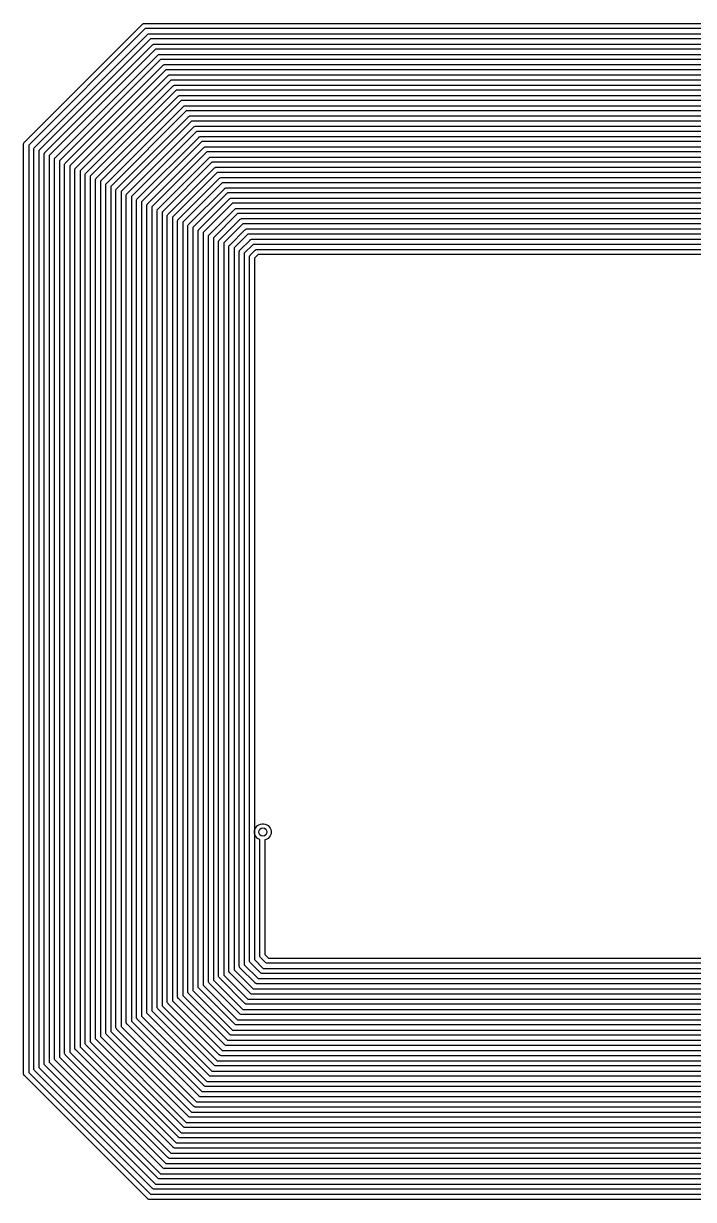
# Model space of a CAD drawing. Extents: x 116.3 to 181.6, y -114.2 to -54.
# Drawn here: x 116.3 to 148.9, y -114.2 to -56.9 of the extents above; entities that cross this region are included whole.
import ezdxf

# ---------------------------------------------------------------- set-up
doc = ezdxf.new("R2010")
doc.units = 0
doc.layers.add('BLACK', color=7, linetype='CONTINUOUS')

msp = doc.modelspace()

# ---------------------------------------------------------------- linework, layer by layer
at = {"layer": 'BLACK', "linetype": 'CONTINUOUS'}
for p, q in [((116.34, -62.6893), (122.081, -56.9479)), ((122.226, -57.157), (116.549, -62.8338)), ((122.081, -56.9479), (122.085, -56.9432)), ((122.085, -56.9432), (122.09, -56.9393)), ((122.09, -56.9393), (122.104, -56.9276)), ((122.104, -56.9276), (122.126, -56.916)), ((122.126, -56.916), (122.149, -56.9088)), ((122.149, -56.9088), (122.168, -56.907)), ((122.168, -56.907), (122.174, -56.9064)), ((122.168, -56.907), (122.168, -56.907)), ((122.174, -56.9064), (122.18, -56.907)), ((122.18, -56.907), (175.168, -56.907)), ((175.122, -57.157), (122.226, -57.157)), ((116.84, -62.9393), (122.331, -57.4479)), ((122.476, -57.657), (117.049, -63.0838)), ((122.331, -57.4479), (122.335, -57.4432)), ((122.335, -57.4432), (122.34, -57.4393)), ((122.34, -57.4393), (122.354, -57.4276)), ((122.34, -57.4393), (122.34, -57.4393)), ((122.354, -57.4276), (122.376, -57.416)), ((122.376, -57.416), (122.399, -57.4088)), ((122.399, -57.4088), (122.418, -57.407)), ((122.418, -57.407), (122.424, -57.4064)), ((122.418, -57.407), (122.418, -57.407)), ((122.424, -57.4064), (122.43, -57.407)), ((122.43, -57.407), (174.918, -57.407)), ((174.872, -57.657), (122.476, -57.657)), ((117.34, -63.1893), (122.581, -57.9479)), ((122.726, -58.157), (117.549, -63.3338)), ((122.581, -57.9479), (122.585, -57.9432)), ((122.585, -57.9432), (122.59, -57.9393)), ((122.59, -57.9393), (122.604, -57.9276)), ((122.59, -57.9393), (122.59, -57.9393)), ((122.604, -57.9276), (122.626, -57.916)), ((122.604, -57.9276), (122.604, -57.9276)), ((122.604, -57.9276), (122.604, -57.9276)), ((122.626, -57.916), (122.649, -57.9088)), ((122.649, -57.9088), (122.668, -57.907)), ((122.668, -57.907), (122.674, -57.9064)), ((122.668, -57.907), (122.668, -57.907)), ((122.674, -57.9064), (122.68, -57.907)), ((122.68, -57.907), (174.668, -57.907)), ((174.622, -58.157), (122.726, -58.157)), ((117.84, -63.4393), (122.831, -58.4479)), ((122.976, -58.657), (118.049, -63.5838)), ((118.34, -63.6893), (123.081, -58.9479)), ((122.831, -58.4479), (122.835, -58.4432)), ((122.835, -58.4432), (122.84, -58.4393)), ((122.84, -58.4393), (122.854, -58.4276)), ((122.854, -58.4276), (122.876, -58.416)), ((122.876, -58.416), (122.899, -58.4088)), ((122.899, -58.4088), (122.918, -58.407)), ((122.918, -58.407), (122.924, -58.4064)), ((122.918, -58.407), (122.918, -58.407)), ((122.924, -58.4064), (122.93, -58.407)), ((122.93, -58.407), (174.418, -58.407)), ((174.372, -58.657), (122.976, -58.657)), ((123.081, -58.9479), (123.085, -58.9432)), ((123.085, -58.9432), (123.09, -58.9393)), ((123.09, -58.9393), (123.104, -58.9276)), ((123.09, -58.9393), (123.09, -58.9393)), ((123.104, -58.9276), (123.126, -58.916)), ((123.104, -58.9276), (123.104, -58.9276)), ((123.104, -58.9276), (123.104, -58.9276)), ((123.126, -58.916), (123.149, -58.9088)), ((123.149, -58.9088), (123.168, -58.907)), ((123.168, -58.907), (123.174, -58.9064)), ((123.168, -58.907), (123.168, -58.907)), ((123.174, -58.9064), (123.18, -58.907)), ((123.18, -58.907), (174.168, -58.907)), ((123.226, -59.157), (118.549, -63.8338)), ((118.84, -63.9393), (123.331, -59.4479)), ((174.122, -59.157), (123.226, -59.157)), ((123.331, -59.4479), (123.335, -59.4432)), ((123.335, -59.4432), (123.34, -59.4393)), ((123.34, -59.4393), (123.354, -59.4276)), ((123.354, -59.4276), (123.376, -59.416)), ((123.376, -59.416), (123.399, -59.4088)), ((123.399, -59.4088), (123.418, -59.407)), ((123.418, -59.407), (123.424, -59.4064)), ((123.418, -59.407), (123.418, -59.407)), ((123.424, -59.4064), (123.43, -59.407)), ((123.43, -59.407), (173.918, -59.407)), ((123.476, -59.657), (119.049, -64.0838)), ((119.34, -64.1893), (123.581, -59.9479)), ((173.872, -59.657), (123.476, -59.657)), ((123.581, -59.9479), (123.585, -59.9432)), ((123.585, -59.9432), (123.604, -59.9276)), ((123.604, -59.9276), (123.626, -59.916)), ((123.626, -59.916), (123.649, -59.9088)), ((123.649, -59.9088), (123.668, -59.907)), ((123.668, -59.907), (123.674, -59.9064)), ((123.668, -59.907), (123.668, -59.907)), ((123.674, -59.9064), (123.68, -59.907)), ((123.68, -59.907), (173.668, -59.907)), ((123.726, -60.157), (119.549, -64.3338)), ((119.84, -64.4393), (123.831, -60.4479)), ((123.976, -60.657), (120.049, -64.5838)), ((173.622, -60.157), (123.726, -60.157)), ((123.831, -60.4479), (123.835, -60.4432)), ((123.835, -60.4432), (123.84, -60.4393)), ((123.84, -60.4393), (123.854, -60.4276)), ((123.84, -60.4393), (123.84, -60.4393)), ((123.854, -60.4276), (123.876, -60.416)), ((123.854, -60.4276), (123.854, -60.4276)), ((123.854, -60.4276), (123.854, -60.4276)), ((123.876, -60.416), (123.899, -60.4088)), ((123.899, -60.4088), (123.918, -60.407)), ((123.918, -60.407), (123.924, -60.4064)), ((123.918, -60.407), (123.918, -60.407)), ((123.924, -60.4064), (123.93, -60.407)), ((123.93, -60.407), (173.418, -60.407)), ((173.372, -60.657), (123.976, -60.657)), ((120.34, -64.6893), (124.081, -60.9479)), ((124.226, -61.157), (120.549, -64.8338)), ((124.081, -60.9479), (124.085, -60.9432)), ((124.085, -60.9432), (124.09, -60.9393)), ((124.09, -60.9393), (124.104, -60.9276)), ((124.104, -60.9276), (124.126, -60.916)), ((124.126, -60.916), (124.149, -60.9088)), ((124.149, -60.9088), (124.168, -60.907)), ((124.168, -60.907), (124.174, -60.9064)), ((124.168, -60.907), (124.168, -60.907)), ((124.174, -60.9064), (124.18, -60.907)), ((124.18, -60.907), (173.168, -60.907)), ((173.122, -61.157), (124.226, -61.157)), ((120.84, -64.9393), (124.331, -61.4479)), ((124.476, -61.657), (121.049, -65.0838)), ((124.331, -61.4479), (124.335, -61.4432)), ((124.335, -61.4432), (124.34, -61.4393)), ((124.34, -61.4393), (124.354, -61.4276)), ((124.34, -61.4393), (124.34, -61.4393)), ((124.354, -61.4276), (124.376, -61.416)), ((124.354, -61.4276), (124.354, -61.4276)), ((124.354, -61.4276), (124.354, -61.4276)), ((124.376, -61.416), (124.399, -61.4088)), ((124.399, -61.4088), (124.418, -61.407)), ((124.418, -61.407), (124.424, -61.4064)), ((124.418, -61.407), (124.418, -61.407)), ((124.424, -61.4064), (124.43, -61.407)), ((124.43, -61.407), (172.918, -61.407)), ((172.872, -61.657), (124.476, -61.657)), ((121.34, -65.1893), (124.581, -61.9479)), ((124.726, -62.157), (121.549, -65.3338)), ((124.581, -61.9479), (124.585, -61.9432)), ((124.585, -61.9432), (124.59, -61.9393)), ((124.59, -61.9393), (124.604, -61.9276)), ((124.59, -61.9393), (124.59, -61.9393)), ((124.604, -61.9276), (124.626, -61.916)), ((124.626, -61.916), (124.649, -61.9088)), ((124.649, -61.9088), (124.668, -61.907)), ((124.668, -61.907), (124.674, -61.9064)), ((124.668, -61.907), (124.668, -61.907)), ((124.674, -61.9064), (124.68, -61.907)), ((124.68, -61.907), (172.668, -61.907)), ((172.622, -62.157), (124.726, -62.157)), ((116.298, -62.782), (116.301, -62.7575)), ((116.299, -62.7881), (116.298, -62.782)), ((116.299, -108.026), (116.299, -62.7881)), ((116.301, -62.7575), (116.308, -62.7339)), ((116.308, -62.7339), (116.32, -62.7122)), ((116.32, -62.7122), (116.331, -62.6979)), ((116.331, -62.6979), (116.335, -62.6932)), ((116.331, -62.6979), (116.331, -62.6979)), ((116.335, -62.6932), (116.34, -62.6893)), ((116.549, -62.8338), (116.549, -107.98)), ((116.808, -62.9839), (116.82, -62.9622)), ((116.82, -62.9622), (116.831, -62.9479)), ((116.831, -62.9479), (116.835, -62.9432)), ((116.831, -62.9479), (116.831, -62.9479)), ((116.835, -62.9432), (116.84, -62.9393)), ((121.84, -65.4393), (124.831, -62.4479)), ((124.976, -62.657), (122.049, -65.5838)), ((122.34, -65.6893), (125.081, -62.9479)), ((124.831, -62.4479), (124.835, -62.4432)), ((124.835, -62.4432), (124.84, -62.4393)), ((124.84, -62.4393), (124.854, -62.4276)), ((124.854, -62.4276), (124.876, -62.416)), ((124.876, -62.416), (124.899, -62.4088)), ((124.899, -62.4088), (124.918, -62.407)), ((124.918, -62.407), (124.924, -62.4064)), ((124.918, -62.407), (124.918, -62.407)), ((124.924, -62.4064), (124.93, -62.407)), ((124.93, -62.407), (172.418, -62.407)), ((172.372, -62.657), (124.976, -62.657)), ((125.081, -62.9479), (125.085, -62.9432)), ((125.085, -62.9432), (125.09, -62.9393)), ((125.09, -62.9393), (125.104, -62.9276)), ((125.09, -62.9393), (125.09, -62.9393)), ((125.104, -62.9276), (125.126, -62.916)), ((125.104, -62.9276), (125.104, -62.9276)), ((125.104, -62.9276), (125.104, -62.9276)), ((125.126, -62.916), (125.149, -62.9088)), ((125.149, -62.9088), (125.168, -62.907)), ((125.168, -62.907), (125.174, -62.9064)), ((125.168, -62.907), (125.168, -62.907)), ((125.174, -62.9064), (125.18, -62.907)), ((125.18, -62.907), (172.168, -62.907)), ((116.798, -63.032), (116.801, -63.0075)), ((116.799, -63.0381), (116.798, -63.032)), ((116.799, -107.776), (116.799, -63.0381)), ((116.801, -63.0075), (116.808, -62.9839)), ((117.049, -63.0838), (117.049, -107.73)), ((117.298, -63.282), (117.301, -63.2575)), ((117.299, -63.2881), (117.298, -63.282)), ((117.299, -107.526), (117.299, -63.2881)), ((117.301, -63.2575), (117.308, -63.2339)), ((117.308, -63.2339), (117.32, -63.2122)), ((117.32, -63.2122), (117.331, -63.1979)), ((117.331, -63.1979), (117.335, -63.1932)), ((117.331, -63.1979), (117.331, -63.1979)), ((117.335, -63.1932), (117.34, -63.1893)), ((117.549, -63.3338), (117.549, -107.48)), ((117.798, -63.532), (117.801, -63.5075)), ((117.799, -63.5381), (117.798, -63.532)), ((117.799, -107.276), (117.799, -63.5381)), ((117.801, -63.5075), (117.808, -63.4839)), ((117.808, -63.4839), (117.82, -63.4622)), ((117.82, -63.4622), (117.831, -63.4479)), ((117.831, -63.4479), (117.835, -63.4432)), ((117.831, -63.4479), (117.831, -63.4479)), ((117.835, -63.4432), (117.84, -63.4393)), ((125.226, -63.157), (122.549, -65.8338)), ((122.84, -65.9393), (125.331, -63.4479)), ((172.122, -63.157), (125.226, -63.157)), ((125.331, -63.4479), (125.335, -63.4432)), ((125.335, -63.4432), (125.34, -63.4393)), ((125.34, -63.4393), (125.354, -63.4276)), ((125.354, -63.4276), (125.376, -63.416)), ((125.376, -63.416), (125.399, -63.4088)), ((125.399, -63.4088), (125.418, -63.407)), ((125.418, -63.407), (125.424, -63.4064)), ((125.418, -63.407), (125.418, -63.407)), ((125.424, -63.4064), (125.43, -63.407)), ((125.43, -63.407), (171.918, -63.407)), ((118.049, -63.5838), (118.049, -107.23)), ((118.298, -63.782), (118.301, -63.7575)), ((118.299, -63.7881), (118.298, -63.782)), ((118.299, -107.026), (118.299, -63.7881)), ((118.301, -63.7575), (118.308, -63.7339)), ((118.308, -63.7339), (118.32, -63.7122)), ((118.32, -63.7122), (118.331, -63.6979)), ((118.331, -63.6979), (118.335, -63.6932)), ((118.331, -63.6979), (118.331, -63.6979)), ((118.335, -63.6932), (118.34, -63.6893)), ((118.549, -63.8338), (118.549, -106.98)), ((118.798, -64.032), (118.801, -64.0075)), ((118.799, -64.0381), (118.798, -64.032)), ((118.799, -106.776), (118.799, -64.0381)), ((118.801, -64.0075), (118.808, -63.9839)), ((118.808, -63.9839), (118.82, -63.9622)), ((118.82, -63.9622), (118.831, -63.9479)), ((118.831, -63.9479), (118.835, -63.9432)), ((118.831, -63.9479), (118.831, -63.9479)), ((118.835, -63.9432), (118.84, -63.9393)), ((119.049, -64.0838), (119.049, -106.73)), ((125.476, -63.657), (123.049, -66.0838)), ((123.34, -66.1893), (125.581, -63.9479)), ((171.872, -63.657), (125.476, -63.657)), ((125.581, -63.9479), (125.585, -63.9432)), ((125.585, -63.9432), (125.59, -63.9393)), ((125.59, -63.9393), (125.604, -63.9276)), ((125.59, -63.9393), (125.59, -63.9393)), ((125.604, -63.9276), (125.626, -63.916)), ((125.626, -63.916), (125.649, -63.9088)), ((125.649, -63.9088), (125.668, -63.907)), ((125.668, -63.907), (125.674, -63.9064)), ((125.668, -63.907), (125.668, -63.907)), ((125.674, -63.9064), (125.68, -63.907)), ((125.68, -63.907), (171.668, -63.907)), ((119.298, -64.282), (119.301, -64.2575)), ((119.299, -64.2881), (119.298, -64.282)), ((119.299, -106.526), (119.299, -64.2881)), ((119.301, -64.2575), (119.308, -64.2339)), ((119.308, -64.2339), (119.32, -64.2122)), ((119.32, -64.2122), (119.331, -64.1979)), ((119.331, -64.1979), (119.335, -64.1932)), ((119.331, -64.1979), (119.331, -64.1979)), ((119.335, -64.1932), (119.34, -64.1893)), ((119.549, -64.3338), (119.549, -106.48)), ((119.798, -64.532), (119.801, -64.5075)), ((119.799, -64.5381), (119.798, -64.532)), ((119.799, -106.276), (119.799, -64.5381)), ((119.801, -64.5075), (119.808, -64.4839)), ((119.808, -64.4839), (119.82, -64.4622)), ((119.82, -64.4622), (119.831, -64.4479)), ((119.831, -64.4479), (119.835, -64.4432)), ((119.831, -64.4479), (119.831, -64.4479)), ((119.835, -64.4432), (119.84, -64.4393)), ((120.049, -64.5838), (120.049, -106.23)), ((120.331, -64.6979), (120.335, -64.6932)), ((120.335, -64.6932), (120.34, -64.6893)), ((125.726, -64.157), (123.549, -66.3338)), ((123.84, -66.4393), (125.831, -64.4479)), ((125.976, -64.657), (124.049, -66.5838)), ((171.622, -64.157), (125.726, -64.157)), ((125.831, -64.4479), (125.835, -64.4432)), ((125.835, -64.4432), (125.84, -64.4393)), ((125.84, -64.4393), (125.854, -64.4276)), ((125.84, -64.4393), (125.84, -64.4393)), ((125.854, -64.4276), (125.876, -64.416)), ((125.876, -64.416), (125.899, -64.4088)), ((125.899, -64.4088), (125.918, -64.407)), ((125.918, -64.407), (125.924, -64.4064)), ((125.918, -64.407), (125.918, -64.407)), ((125.924, -64.4064), (125.93, -64.407)), ((125.93, -64.407), (171.418, -64.407)), ((171.372, -64.657), (125.976, -64.657)), ((120.298, -64.782), (120.301, -64.7575)), ((120.299, -64.7881), (120.298, -64.782)), ((120.299, -106.026), (120.299, -64.7881)), ((120.301, -64.7575), (120.308, -64.7339)), ((120.308, -64.7339), (120.32, -64.7122)), ((120.32, -64.7122), (120.331, -64.6979)), ((120.331, -64.6979), (120.331, -64.6979)), ((120.549, -64.8338), (120.549, -105.98)), ((120.798, -65.032), (120.801, -65.0075)), ((120.799, -65.0381), (120.798, -65.032)), ((120.799, -105.776), (120.799, -65.0381)), ((120.801, -65.0075), (120.808, -64.9839)), ((120.808, -64.9839), (120.82, -64.9622)), ((120.82, -64.9622), (120.831, -64.9479)), ((120.831, -64.9479), (120.835, -64.9432)), ((120.831, -64.9479), (120.831, -64.9479)), ((120.835, -64.9432), (120.84, -64.9393)), ((121.049, -65.0838), (121.049, -105.73)), ((121.298, -65.282), (121.301, -65.2575)), ((121.301, -65.2575), (121.308, -65.2339)), ((121.308, -65.2339), (121.32, -65.2122)), ((121.32, -65.2122), (121.331, -65.1979)), ((121.331, -65.1979), (121.335, -65.1932)), ((121.331, -65.1979), (121.331, -65.1979)), ((121.335, -65.1932), (121.34, -65.1893)), ((124.34, -66.6893), (126.081, -64.9479)), ((126.226, -65.157), (124.549, -66.8338)), ((126.081, -64.9479), (126.085, -64.9432)), ((126.085, -64.9432), (126.09, -64.9393)), ((126.09, -64.9393), (126.104, -64.9276)), ((126.104, -64.9276), (126.126, -64.916)), ((126.126, -64.916), (126.149, -64.9088)), ((126.149, -64.9088), (126.168, -64.907)), ((126.168, -64.907), (126.174, -64.9064)), ((126.168, -64.907), (126.168, -64.907)), ((126.174, -64.9064), (126.18, -64.907)), ((126.18, -64.907), (171.168, -64.907)), ((171.122, -65.157), (126.226, -65.157)), ((121.299, -65.2881), (121.298, -65.282)), ((121.299, -105.526), (121.299, -65.2881)), ((121.549, -65.3338), (121.549, -105.48)), ((121.798, -65.532), (121.801, -65.5075)), ((121.799, -65.5381), (121.798, -65.532)), ((121.799, -105.276), (121.799, -65.5381)), ((121.801, -65.5075), (121.808, -65.4839)), ((121.808, -65.4839), (121.82, -65.4622)), ((121.82, -65.4622), (121.831, -65.4479)), ((121.831, -65.4479), (121.835, -65.4432)), ((121.831, -65.4479), (121.831, -65.4479)), ((121.835, -65.4432), (121.84, -65.4393)), ((122.049, -65.5838), (122.049, -105.23)), ((122.298, -65.782), (122.301, -65.7575)), ((122.299, -65.7881), (122.298, -65.782)), ((122.299, -105.026), (122.299, -65.7881)), ((122.301, -65.7575), (122.308, -65.7339)), ((122.308, -65.7339), (122.32, -65.7122)), ((122.32, -65.7122), (122.331, -65.6979)), ((122.331, -65.6979), (122.335, -65.6932)), ((122.331, -65.6979), (122.331, -65.6979)), ((122.335, -65.6932), (122.34, -65.6893)), ((122.549, -65.8338), (122.549, -104.98)), ((124.84, -66.9393), (126.331, -65.4479)), ((126.476, -65.657), (125.049, -67.0838)), ((126.331, -65.4479), (126.335, -65.4432)), ((126.335, -65.4432), (126.34, -65.4393)), ((126.34, -65.4393), (126.354, -65.4276)), ((126.34, -65.4393), (126.34, -65.4393)), ((126.354, -65.4276), (126.376, -65.416)), ((126.354, -65.4276), (126.354, -65.4276)), ((126.354, -65.4276), (126.354, -65.4276)), ((126.376, -65.416), (126.399, -65.4088)), ((126.399, -65.4088), (126.418, -65.407)), ((126.418, -65.407), (126.424, -65.4064)), ((126.418, -65.407), (126.418, -65.407)), ((126.424, -65.4064), (126.43, -65.407)), ((126.43, -65.407), (170.918, -65.407)), ((170.872, -65.657), (126.476, -65.657)), ((122.798, -66.032), (122.801, -66.0075)), ((122.799, -66.0381), (122.798, -66.032)), ((122.799, -104.776), (122.799, -66.0381)), ((122.801, -66.0075), (122.808, -65.9839)), ((122.808, -65.9839), (122.82, -65.9622)), ((122.82, -65.9622), (122.831, -65.9479)), ((122.831, -65.9479), (122.835, -65.9432)), ((122.831, -65.9479), (122.831, -65.9479)), ((122.835, -65.9432), (122.84, -65.9393)), ((123.049, -66.0838), (123.049, -104.73)), ((123.298, -66.282), (123.301, -66.2575)), ((123.299, -66.2881), (123.298, -66.282)), ((123.299, -104.526), (123.299, -66.2881)), ((123.301, -66.2575), (123.308, -66.2339)), ((123.308, -66.2339), (123.32, -66.2122)), ((123.32, -66.2122), (123.331, -66.1979)), ((123.331, -66.1979), (123.335, -66.1932)), ((123.331, -66.1979), (123.331, -66.1979)), ((123.335, -66.1932), (123.34, -66.1893)), ((123.549, -66.3338), (123.549, -104.48)), ((125.34, -67.1893), (126.581, -65.9479)), ((126.726, -66.157), (125.549, -67.3338)), ((126.581, -65.9479), (126.585, -65.9432)), ((126.585, -65.9432), (126.59, -65.9393)), ((126.59, -65.9393), (126.604, -65.9276)), ((126.604, -65.9276), (126.626, -65.916)), ((126.626, -65.916), (126.649, -65.9088)), ((126.649, -65.9088), (126.668, -65.907)), ((126.668, -65.907), (126.674, -65.9064)), ((126.668, -65.907), (126.668, -65.907)), ((126.674, -65.9064), (126.68, -65.907)), ((126.68, -65.907), (170.668, -65.907)), ((170.622, -66.157), (126.726, -66.157)), ((126.876, -66.416), (126.899, -66.4088)), ((126.899, -66.4088), (126.918, -66.407)), ((126.918, -66.407), (126.924, -66.4064)), ((126.918, -66.407), (126.918, -66.407)), ((126.924, -66.4064), (126.93, -66.407)), ((126.93, -66.407), (170.418, -66.407)), ((123.798, -66.532), (123.801, -66.5075)), ((123.799, -66.5381), (123.798, -66.532)), ((123.799, -104.276), (123.799, -66.5381)), ((123.801, -66.5075), (123.808, -66.4839)), ((123.808, -66.4839), (123.82, -66.4622)), ((123.82, -66.4622), (123.831, -66.4479)), ((123.831, -66.4479), (123.835, -66.4432)), ((123.831, -66.4479), (123.831, -66.4479)), ((123.835, -66.4432), (123.84, -66.4393)), ((124.049, -66.5838), (124.049, -104.23)), ((124.298, -66.782), (124.301, -66.7575)), ((124.299, -66.7881), (124.298, -66.782)), ((124.299, -104.026), (124.299, -66.7881)), ((124.301, -66.7575), (124.308, -66.7339)), ((124.308, -66.7339), (124.32, -66.7122)), ((124.32, -66.7122), (124.331, -66.6979)), ((124.331, -66.6979), (124.335, -66.6932)), ((124.331, -66.6979), (124.331, -66.6979)), ((124.335, -66.6932), (124.34, -66.6893)), ((124.549, -66.8338), (124.549, -103.98)), ((124.801, -67.0075), (124.808, -66.9839)), ((124.808, -66.9839), (124.82, -66.9622)), ((124.82, -66.9622), (124.831, -66.9479)), ((124.831, -66.9479), (124.835, -66.9432)), ((124.831, -66.9479), (124.831, -66.9479)), ((124.835, -66.9432), (124.84, -66.9393)), ((125.84, -67.4393), (126.831, -66.4479)), ((126.976, -66.657), (126.049, -67.5838)), ((126.34, -67.6893), (127.081, -66.9479)), ((126.831, -66.4479), (126.835, -66.4432)), ((126.835, -66.4432), (126.84, -66.4393)), ((126.84, -66.4393), (126.854, -66.4276)), ((126.84, -66.4393), (126.84, -66.4393)), ((126.854, -66.4276), (126.876, -66.416)), ((170.372, -66.657), (126.976, -66.657)), ((127.081, -66.9479), (127.085, -66.9432)), ((127.085, -66.9432), (127.09, -66.9393)), ((127.09, -66.9393), (127.104, -66.9276)), ((127.09, -66.9393), (127.09, -66.9393)), ((127.104, -66.9276), (127.126, -66.916)), ((127.126, -66.916), (127.149, -66.9088)), ((127.149, -66.9088), (127.168, -66.907)), ((127.168, -66.907), (127.174, -66.9064)), ((127.168, -66.907), (127.168, -66.907)), ((127.174, -66.9064), (127.18, -66.907)), ((127.18, -66.907), (170.168, -66.907)), ((124.798, -67.032), (124.801, -67.0075)), ((124.799, -67.0381), (124.798, -67.032)), ((124.799, -103.776), (124.799, -67.0381)), ((125.049, -67.0838), (125.049, -103.73)), ((125.298, -67.282), (125.301, -67.2575)), ((125.299, -67.2881), (125.298, -67.282)), ((125.299, -103.526), (125.299, -67.2881)), ((125.301, -67.2575), (125.308, -67.2339)), ((125.308, -67.2339), (125.32, -67.2122)), ((125.32, -67.2122), (125.331, -67.1979)), ((125.331, -67.1979), (125.335, -67.1932)), ((125.331, -67.1979), (125.331, -67.1979)), ((125.335, -67.1932), (125.34, -67.1893)), ((125.549, -67.3338), (125.549, -103.48)), ((125.798, -67.532), (125.801, -67.5075)), ((125.799, -67.5381), (125.798, -67.532)), ((125.799, -103.276), (125.799, -67.5381)), ((125.801, -67.5075), (125.808, -67.4839)), ((125.808, -67.4839), (125.82, -67.4622)), ((125.82, -67.4622), (125.831, -67.4479)), ((125.831, -67.4479), (125.835, -67.4432)), ((125.831, -67.4479), (125.831, -67.4479)), ((125.835, -67.4432), (125.84, -67.4393)), ((127.226, -67.157), (126.549, -67.8338)), ((126.84, -67.9393), (127.331, -67.4479)), ((170.122, -67.157), (127.226, -67.157)), ((127.331, -67.4479), (127.335, -67.4432)), ((127.335, -67.4432), (127.34, -67.4393)), ((127.34, -67.4393), (127.354, -67.4276)), ((127.354, -67.4276), (127.376, -67.416)), ((127.376, -67.416), (127.399, -67.4088)), ((127.399, -67.4088), (127.418, -67.407)), ((127.418, -67.407), (127.424, -67.4064)), ((127.418, -67.407), (127.418, -67.407)), ((127.424, -67.4064), (127.43, -67.407)), ((127.43, -67.407), (169.918, -67.407)), ((126.049, -67.5838), (126.049, -103.23)), ((126.298, -67.782), (126.301, -67.7575)), ((126.299, -67.7881), (126.298, -67.782)), ((126.299, -103.026), (126.299, -67.7881)), ((126.301, -67.7575), (126.308, -67.7339)), ((126.308, -67.7339), (126.32, -67.7122)), ((126.32, -67.7122), (126.331, -67.6979)), ((126.331, -67.6979), (126.335, -67.6932)), ((126.331, -67.6979), (126.331, -67.6979)), ((126.335, -67.6932), (126.34, -67.6893)), ((126.549, -67.8338), (126.549, -102.98)), ((126.798, -68.032), (126.801, -68.0075)), ((126.799, -68.0381), (126.798, -68.032)), ((126.799, -102.776), (126.799, -68.0381)), ((126.801, -68.0075), (126.808, -67.9839)), ((126.808, -67.9839), (126.82, -67.9622)), ((126.82, -67.9622), (126.831, -67.9479)), ((126.831, -67.9479), (126.835, -67.9432)), ((126.831, -67.9479), (126.831, -67.9479)), ((126.835, -67.9432), (126.84, -67.9393)), ((127.476, -67.657), (127.049, -68.0838)), ((127.049, -68.0838), (127.049, -102.73)), ((127.34, -68.1893), (127.581, -67.9479)), ((169.872, -67.657), (127.476, -67.657)), ((127.581, -67.9479), (127.585, -67.9432)), ((127.585, -67.9432), (127.59, -67.9393)), ((127.59, -67.9393), (127.604, -67.9276)), ((127.59, -67.9393), (127.59, -67.9393)), ((127.604, -67.9276), (127.626, -67.916)), ((127.604, -67.9276), (127.604, -67.9276)), ((127.604, -67.9276), (127.604, -67.9276)), ((127.626, -67.916), (127.649, -67.9088)), ((127.649, -67.9088), (127.668, -67.907)), ((127.668, -67.907), (127.674, -67.9064)), ((127.668, -67.907), (127.668, -67.907)), ((127.674, -67.9064), (127.68, -67.907)), ((127.68, -67.907), (169.668, -67.907)), ((127.298, -68.282), (127.301, -68.2575)), ((127.299, -68.2881), (127.298, -68.282)), ((127.299, -102.526), (127.299, -68.2881)), ((127.301, -68.2575), (127.308, -68.2339)), ((127.308, -68.2339), (127.32, -68.2122)), ((127.32, -68.2122), (127.331, -68.1979)), ((127.331, -68.1979), (127.335, -68.1932)), ((127.331, -68.1979), (127.331, -68.1979)), ((127.335, -68.1932), (127.34, -68.1893)), ((127.726, -68.157), (127.549, -68.3338)), ((127.549, -68.3338), (127.549, -102.48)), ((169.622, -68.157), (127.726, -68.157)), ((127.552, -96.2266), (127.568, -96.1493)), ((127.568, -96.1493), (127.598, -96.0765)), ((127.598, -96.0765), (127.642, -96.011)), ((127.642, -96.011), (127.698, -95.9553)), ((127.698, -95.9553), (127.763, -95.9115)), ((127.763, -95.9115), (127.836, -95.8814)), ((127.836, -95.8814), (127.913, -95.866)), ((127.913, -95.866), (127.992, -95.866)), ((127.992, -95.866), (128.069, -95.8814)), ((128.069, -95.8814), (128.142, -95.9115)), ((128.142, -95.9115), (128.207, -95.9553)), ((128.207, -95.9553), (128.263, -96.011)), ((128.263, -96.011), (128.307, -96.0765)), ((128.307, -96.0765), (128.337, -96.1493)), ((128.337, -96.1493), (128.352, -96.2266)), ((127.552, -96.3054), (127.552, -96.2266)), ((127.568, -96.3827), (127.552, -96.3054)), ((127.598, -96.4555), (127.568, -96.3827)), ((127.642, -96.521), (127.598, -96.4555)), ((127.698, -96.5767), (127.642, -96.521)), ((127.763, -96.6205), (127.698, -96.5767)), ((127.799, -96.6354), (127.763, -96.6205)), ((127.799, -102.276), (127.799, -96.6354)), ((128.069, -96.6506), (128.049, -96.6546)), ((128.049, -96.6546), (128.049, -102.23)), ((128.142, -96.6205), (128.069, -96.6506)), ((128.207, -96.5767), (128.142, -96.6205)), ((128.263, -96.521), (128.207, -96.5767)), ((128.307, -96.4555), (128.263, -96.521)), ((128.337, -96.3827), (128.307, -96.4555)), ((128.352, -96.3054), (128.337, -96.3827)), ((128.352, -96.2266), (128.352, -96.3054)), ((127.549, -102.48), (127.976, -102.907)), ((127.798, -102.282), (127.799, -102.276)), ((127.799, -102.288), (127.798, -102.282)), ((127.801, -102.307), (127.799, -102.288)), ((127.799, -102.288), (127.799, -102.288)), ((127.808, -102.33), (127.801, -102.307)), ((127.82, -102.352), (127.808, -102.33)), ((127.835, -102.371), (127.82, -102.352)), ((127.84, -102.375), (127.835, -102.371)), ((128.081, -102.616), (127.84, -102.375)), ((128.049, -102.23), (128.226, -102.407)), ((128.226, -102.407), (169.622, -102.407)), ((126.298, -103.032), (126.299, -103.026)), ((126.299, -103.038), (126.298, -103.032)), ((126.301, -103.057), (126.299, -103.038)), ((126.299, -103.038), (126.299, -103.038)), ((126.549, -102.98), (127.476, -103.907)), ((126.798, -102.782), (126.799, -102.776)), ((126.799, -102.788), (126.798, -102.782)), ((126.801, -102.807), (126.799, -102.788)), ((126.799, -102.788), (126.799, -102.788)), ((126.808, -102.83), (126.801, -102.807)), ((126.82, -102.852), (126.808, -102.83)), ((126.835, -102.871), (126.82, -102.852)), ((126.84, -102.875), (126.835, -102.871)), ((127.581, -103.616), (126.84, -102.875)), ((127.049, -102.73), (127.726, -103.407)), ((127.298, -102.532), (127.299, -102.526)), ((127.299, -102.538), (127.298, -102.532)), ((127.301, -102.557), (127.299, -102.538)), ((127.299, -102.538), (127.299, -102.538)), ((127.308, -102.58), (127.301, -102.557)), ((127.32, -102.602), (127.308, -102.58)), ((127.335, -102.621), (127.32, -102.602)), ((127.34, -102.625), (127.335, -102.621)), ((127.831, -103.116), (127.34, -102.625)), ((127.976, -102.907), (169.872, -102.907)), ((128.085, -102.621), (128.081, -102.616)), ((128.09, -102.625), (128.085, -102.621)), ((128.102, -102.634), (128.09, -102.625)), ((128.09, -102.625), (128.09, -102.625)), ((128.104, -102.636), (128.102, -102.634)), ((128.126, -102.648), (128.104, -102.636)), ((128.149, -102.655), (128.126, -102.648)), ((128.168, -102.657), (128.149, -102.655)), ((128.174, -102.658), (128.168, -102.657)), ((128.168, -102.657), (128.168, -102.657)), ((128.18, -102.657), (128.174, -102.658)), ((169.668, -102.657), (128.18, -102.657)), ((125.298, -103.532), (125.299, -103.526)), ((125.299, -103.538), (125.298, -103.532)), ((125.301, -103.557), (125.299, -103.538)), ((125.299, -103.538), (125.299, -103.538)), ((125.308, -103.58), (125.301, -103.557)), ((125.32, -103.602), (125.308, -103.58)), ((125.335, -103.621), (125.32, -103.602)), ((125.34, -103.625), (125.335, -103.621)), ((126.831, -105.116), (125.34, -103.625)), ((125.549, -103.48), (126.976, -104.907)), ((125.798, -103.282), (125.799, -103.276)), ((125.799, -103.288), (125.798, -103.282)), ((125.801, -103.307), (125.799, -103.288)), ((125.799, -103.288), (125.799, -103.288)), ((125.808, -103.33), (125.801, -103.307)), ((125.82, -103.352), (125.808, -103.33)), ((125.835, -103.371), (125.82, -103.352)), ((125.84, -103.375), (125.835, -103.371)), ((127.081, -104.616), (125.84, -103.375)), ((126.049, -103.23), (127.226, -104.407)), ((126.308, -103.08), (126.301, -103.057)), ((126.32, -103.102), (126.308, -103.08)), ((126.335, -103.121), (126.32, -103.102)), ((126.34, -103.125), (126.335, -103.121)), ((127.331, -104.116), (126.34, -103.125)), ((127.585, -103.621), (127.581, -103.616)), ((127.59, -103.625), (127.585, -103.621)), ((127.604, -103.636), (127.59, -103.625)), ((127.59, -103.625), (127.59, -103.625)), ((127.726, -103.407), (170.122, -103.407)), ((127.835, -103.121), (127.831, -103.116)), ((127.84, -103.125), (127.835, -103.121)), ((127.854, -103.136), (127.84, -103.125)), ((127.876, -103.148), (127.854, -103.136)), ((127.899, -103.155), (127.876, -103.148)), ((127.918, -103.157), (127.899, -103.155)), ((127.924, -103.158), (127.918, -103.157)), ((127.918, -103.157), (127.918, -103.157)), ((127.93, -103.157), (127.924, -103.158)), ((169.918, -103.157), (127.93, -103.157)), ((124.298, -104.032), (124.299, -104.026)), ((124.299, -104.038), (124.298, -104.032)), ((124.301, -104.057), (124.299, -104.038)), ((124.299, -104.038), (124.299, -104.038)), ((124.308, -104.08), (124.301, -104.057)), ((124.32, -104.102), (124.308, -104.08)), ((124.335, -104.121), (124.32, -104.102)), ((124.34, -104.125), (124.335, -104.121)), ((126.331, -106.116), (124.34, -104.125)), ((124.549, -103.98), (126.476, -105.907)), ((124.798, -103.782), (124.799, -103.776)), ((124.799, -103.788), (124.798, -103.782)), ((124.801, -103.807), (124.799, -103.788)), ((124.799, -103.788), (124.799, -103.788)), ((124.808, -103.83), (124.801, -103.807)), ((124.82, -103.852), (124.808, -103.83)), ((124.835, -103.871), (124.82, -103.852)), ((124.84, -103.875), (124.835, -103.871)), ((126.581, -105.616), (124.84, -103.875)), ((125.049, -103.73), (126.726, -105.407)), ((127.335, -104.121), (127.331, -104.116)), ((127.34, -104.125), (127.335, -104.121)), ((127.354, -104.136), (127.34, -104.125)), ((127.34, -104.125), (127.34, -104.125)), ((127.376, -104.148), (127.354, -104.136)), ((127.399, -104.155), (127.376, -104.148)), ((127.418, -104.157), (127.399, -104.155)), ((127.424, -104.158), (127.418, -104.157)), ((127.418, -104.157), (127.418, -104.157)), ((127.43, -104.157), (127.424, -104.158)), ((170.418, -104.157), (127.43, -104.157)), ((127.476, -103.907), (170.372, -103.907)), ((127.626, -103.648), (127.604, -103.636)), ((127.649, -103.655), (127.626, -103.648)), ((127.668, -103.657), (127.649, -103.655)), ((127.674, -103.658), (127.668, -103.657)), ((127.668, -103.657), (127.668, -103.657)), ((127.68, -103.657), (127.674, -103.658)), ((170.168, -103.657), (127.68, -103.657)), ((123.049, -104.73), (125.726, -107.407)), ((123.298, -104.532), (123.299, -104.526)), ((123.299, -104.538), (123.298, -104.532)), ((123.301, -104.557), (123.299, -104.538)), ((123.299, -104.538), (123.299, -104.538)), ((123.308, -104.58), (123.301, -104.557)), ((123.32, -104.602), (123.308, -104.58)), ((123.335, -104.621), (123.32, -104.602)), ((123.34, -104.625), (123.335, -104.621)), ((125.831, -107.116), (123.34, -104.625)), ((123.549, -104.48), (125.976, -106.907)), ((123.798, -104.282), (123.799, -104.276)), ((123.799, -104.288), (123.798, -104.282)), ((123.801, -104.307), (123.799, -104.288)), ((123.799, -104.288), (123.799, -104.288)), ((123.808, -104.33), (123.801, -104.307)), ((123.82, -104.352), (123.808, -104.33)), ((123.835, -104.371), (123.82, -104.352)), ((123.84, -104.375), (123.835, -104.371)), ((126.081, -106.616), (123.84, -104.375)), ((124.049, -104.23), (126.226, -106.407)), ((127.085, -104.621), (127.081, -104.616)), ((127.09, -104.625), (127.085, -104.621)), ((127.104, -104.636), (127.09, -104.625)), ((127.126, -104.648), (127.104, -104.636)), ((127.149, -104.655), (127.126, -104.648)), ((127.168, -104.657), (127.149, -104.655)), ((127.174, -104.658), (127.168, -104.657)), ((127.168, -104.657), (127.168, -104.657)), ((127.18, -104.657), (127.174, -104.658)), ((170.668, -104.657), (127.18, -104.657)), ((127.226, -104.407), (170.622, -104.407)), ((121.798, -105.282), (121.799, -105.276)), ((121.799, -105.288), (121.798, -105.282)), ((121.801, -105.307), (121.799, -105.288)), ((121.799, -105.288), (121.799, -105.288)), ((121.808, -105.33), (121.801, -105.307)), ((121.82, -105.352), (121.808, -105.33)), ((122.049, -105.23), (125.226, -108.407)), ((122.298, -105.032), (122.299, -105.026)), ((122.299, -105.038), (122.298, -105.032)), ((122.301, -105.057), (122.299, -105.038)), ((122.299, -105.038), (122.299, -105.038)), ((122.308, -105.08), (122.301, -105.057)), ((122.32, -105.102), (122.308, -105.08)), ((122.335, -105.121), (122.32, -105.102)), ((122.34, -105.125), (122.335, -105.121)), ((125.331, -108.116), (122.34, -105.125)), ((122.549, -104.98), (125.476, -107.907)), ((122.798, -104.782), (122.799, -104.776)), ((122.799, -104.788), (122.798, -104.782)), ((122.801, -104.807), (122.799, -104.788)), ((122.799, -104.788), (122.799, -104.788)), ((122.808, -104.83), (122.801, -104.807)), ((122.82, -104.852), (122.808, -104.83)), ((122.835, -104.871), (122.82, -104.852)), ((122.84, -104.875), (122.835, -104.871)), ((125.581, -107.616), (122.84, -104.875)), ((126.835, -105.121), (126.831, -105.116)), ((126.84, -105.125), (126.835, -105.121)), ((126.852, -105.134), (126.84, -105.125)), ((126.84, -105.125), (126.84, -105.125)), ((126.854, -105.136), (126.852, -105.134)), ((126.876, -105.148), (126.854, -105.136)), ((126.899, -105.155), (126.876, -105.148)), ((126.918, -105.157), (126.899, -105.155)), ((126.924, -105.158), (126.918, -105.157)), ((126.918, -105.157), (126.918, -105.157)), ((126.93, -105.157), (126.924, -105.158)), ((170.918, -105.157), (126.93, -105.157)), ((126.976, -104.907), (170.872, -104.907)), ((120.798, -105.782), (120.799, -105.776)), ((120.799, -105.788), (120.798, -105.782)), ((120.801, -105.807), (120.799, -105.788)), ((120.799, -105.788), (120.799, -105.788)), ((120.808, -105.83), (120.801, -105.807)), ((120.82, -105.852), (120.808, -105.83)), ((120.835, -105.871), (120.82, -105.852)), ((120.84, -105.875), (120.835, -105.871)), ((124.581, -109.616), (120.84, -105.875)), ((121.049, -105.73), (124.726, -109.407)), ((121.298, -105.532), (121.299, -105.526)), ((121.299, -105.538), (121.298, -105.532)), ((121.301, -105.557), (121.299, -105.538)), ((121.299, -105.538), (121.299, -105.538)), ((121.308, -105.58), (121.301, -105.557)), ((121.32, -105.602), (121.308, -105.58)), ((121.335, -105.621), (121.32, -105.602)), ((121.34, -105.625), (121.335, -105.621)), ((124.831, -109.116), (121.34, -105.625)), ((121.549, -105.48), (124.976, -108.907)), ((121.835, -105.371), (121.82, -105.352)), ((121.84, -105.375), (121.835, -105.371)), ((125.081, -108.616), (121.84, -105.375)), ((126.476, -105.907), (171.372, -105.907)), ((126.585, -105.621), (126.581, -105.616)), ((126.59, -105.625), (126.585, -105.621)), ((126.604, -105.636), (126.59, -105.625)), ((126.626, -105.648), (126.604, -105.636)), ((126.649, -105.655), (126.626, -105.648)), ((126.668, -105.657), (126.649, -105.655)), ((126.674, -105.658), (126.668, -105.657)), ((126.668, -105.657), (126.668, -105.657)), ((126.68, -105.657), (126.674, -105.658)), ((171.168, -105.657), (126.68, -105.657)), ((126.726, -105.407), (171.122, -105.407)), ((119.549, -106.48), (123.976, -110.907)), ((119.798, -106.282), (119.799, -106.276)), ((119.799, -106.288), (119.798, -106.282)), ((119.801, -106.307), (119.799, -106.288)), ((119.799, -106.288), (119.799, -106.288)), ((119.808, -106.33), (119.801, -106.307)), ((119.82, -106.352), (119.808, -106.33)), ((119.835, -106.371), (119.82, -106.352)), ((119.84, -106.375), (119.835, -106.371)), ((124.081, -110.616), (119.84, -106.375)), ((120.049, -106.23), (124.226, -110.407)), ((120.298, -106.032), (120.299, -106.026)), ((120.299, -106.038), (120.298, -106.032)), ((120.301, -106.057), (120.299, -106.038)), ((120.299, -106.038), (120.299, -106.038)), ((120.308, -106.08), (120.301, -106.057)), ((120.32, -106.102), (120.308, -106.08)), ((120.335, -106.121), (120.32, -106.102)), ((120.34, -106.125), (120.335, -106.121)), ((124.331, -110.116), (120.34, -106.125)), ((120.549, -105.98), (124.476, -109.907)), ((126.226, -106.407), (171.622, -106.407)), ((126.335, -106.121), (126.331, -106.116)), ((126.34, -106.125), (126.335, -106.121)), ((126.354, -106.136), (126.34, -106.125)), ((126.34, -106.125), (126.34, -106.125)), ((126.376, -106.148), (126.354, -106.136)), ((126.399, -106.155), (126.376, -106.148)), ((126.418, -106.157), (126.399, -106.155)), ((126.424, -106.158), (126.418, -106.157)), ((126.418, -106.157), (126.418, -106.157)), ((126.43, -106.157), (126.424, -106.158)), ((171.418, -106.157), (126.43, -106.157)), ((118.298, -107.032), (118.299, -107.026)), ((118.299, -107.038), (118.298, -107.032)), ((118.301, -107.057), (118.299, -107.038)), ((118.299, -107.038), (118.299, -107.038)), ((118.308, -107.08), (118.301, -107.057)), ((118.549, -106.98), (123.476, -111.907)), ((118.798, -106.782), (118.799, -106.776)), ((118.799, -106.788), (118.798, -106.782)), ((118.801, -106.807), (118.799, -106.788)), ((118.799, -106.788), (118.799, -106.788)), ((118.808, -106.83), (118.801, -106.807)), ((118.82, -106.852), (118.808, -106.83)), ((118.835, -106.871), (118.82, -106.852)), ((118.84, -106.875), (118.835, -106.871)), ((123.581, -111.616), (118.84, -106.875)), ((119.049, -106.73), (123.726, -111.407)), ((119.298, -106.532), (119.299, -106.526)), ((119.299, -106.538), (119.298, -106.532)), ((119.301, -106.557), (119.299, -106.538)), ((119.299, -106.538), (119.299, -106.538)), ((119.308, -106.58), (119.301, -106.557)), ((119.32, -106.602), (119.308, -106.58)), ((119.335, -106.621), (119.32, -106.602)), ((119.34, -106.625), (119.335, -106.621)), ((123.831, -111.116), (119.34, -106.625)), ((125.976, -106.907), (171.872, -106.907)), ((126.085, -106.621), (126.081, -106.616)), ((126.09, -106.625), (126.085, -106.621)), ((126.104, -106.636), (126.09, -106.625)), ((126.09, -106.625), (126.09, -106.625)), ((126.126, -106.648), (126.104, -106.636)), ((126.149, -106.655), (126.126, -106.648)), ((126.168, -106.657), (126.149, -106.655)), ((126.174, -106.658), (126.168, -106.657)), ((126.168, -106.657), (126.168, -106.657)), ((126.18, -106.657), (126.174, -106.658)), ((171.668, -106.657), (126.18, -106.657)), ((117.298, -107.532), (117.299, -107.526)), ((117.299, -107.538), (117.298, -107.532)), ((117.301, -107.557), (117.299, -107.538)), ((117.299, -107.538), (117.299, -107.538)), ((117.308, -107.58), (117.301, -107.557)), ((117.32, -107.602), (117.308, -107.58)), ((117.335, -107.621), (117.32, -107.602)), ((117.34, -107.625), (117.335, -107.621)), ((122.831, -113.116), (117.34, -107.625)), ((117.549, -107.48), (122.976, -112.907)), ((117.798, -107.282), (117.799, -107.276)), ((117.799, -107.288), (117.798, -107.282)), ((117.801, -107.307), (117.799, -107.288)), ((117.799, -107.288), (117.799, -107.288)), ((117.808, -107.33), (117.801, -107.307)), ((117.82, -107.352), (117.808, -107.33)), ((117.835, -107.371), (117.82, -107.352)), ((117.84, -107.375), (117.835, -107.371)), ((123.081, -112.616), (117.84, -107.375)), ((118.049, -107.23), (123.226, -112.407)), ((118.32, -107.102), (118.308, -107.08)), ((118.335, -107.121), (118.32, -107.102)), ((118.34, -107.125), (118.335, -107.121)), ((123.331, -112.116), (118.34, -107.125)), ((125.585, -107.621), (125.581, -107.616)), ((125.59, -107.625), (125.585, -107.621)), ((125.602, -107.634), (125.59, -107.625)), ((125.59, -107.625), (125.59, -107.625)), ((125.726, -107.407), (172.122, -107.407)), ((125.835, -107.121), (125.831, -107.116)), ((125.84, -107.125), (125.835, -107.121)), ((125.854, -107.136), (125.84, -107.125)), ((125.876, -107.148), (125.854, -107.136)), ((125.899, -107.155), (125.876, -107.148)), ((125.918, -107.157), (125.899, -107.155)), ((125.924, -107.158), (125.918, -107.157)), ((125.918, -107.157), (125.918, -107.157)), ((125.93, -107.157), (125.924, -107.158)), ((171.918, -107.157), (125.93, -107.157)), ((116.298, -108.032), (116.299, -108.026)), ((116.299, -108.038), (116.298, -108.032)), ((116.301, -108.057), (116.299, -108.038)), ((116.299, -108.038), (116.299, -108.038)), ((116.308, -108.08), (116.301, -108.057)), ((116.32, -108.102), (116.308, -108.08)), ((116.335, -108.121), (116.32, -108.102)), ((116.34, -108.125), (116.335, -108.121)), ((122.331, -114.116), (116.34, -108.125)), ((116.549, -107.98), (122.476, -113.907)), ((116.798, -107.782), (116.799, -107.776)), ((116.799, -107.788), (116.798, -107.782)), ((116.801, -107.807), (116.799, -107.788)), ((116.799, -107.788), (116.799, -107.788)), ((116.808, -107.83), (116.801, -107.807)), ((116.82, -107.852), (116.808, -107.83)), ((116.835, -107.871), (116.82, -107.852)), ((116.84, -107.875), (116.835, -107.871)), ((122.581, -113.616), (116.84, -107.875)), ((117.049, -107.73), (122.726, -113.407)), ((125.335, -108.121), (125.331, -108.116)), ((125.34, -108.125), (125.335, -108.121)), ((125.354, -108.136), (125.34, -108.125)), ((125.376, -108.148), (125.354, -108.136)), ((125.399, -108.155), (125.376, -108.148)), ((125.418, -108.157), (125.399, -108.155)), ((125.424, -108.158), (125.418, -108.157)), ((125.418, -108.157), (125.418, -108.157)), ((125.43, -108.157), (125.424, -108.158)), ((172.418, -108.157), (125.43, -108.157)), ((125.476, -107.907), (172.372, -107.907)), ((125.604, -107.636), (125.602, -107.634)), ((125.626, -107.648), (125.604, -107.636)), ((125.649, -107.655), (125.626, -107.648)), ((125.668, -107.657), (125.649, -107.655)), ((125.674, -107.658), (125.668, -107.657)), ((125.668, -107.657), (125.668, -107.657)), ((125.68, -107.657), (125.674, -107.658)), ((172.168, -107.657), (125.68, -107.657)), ((125.085, -108.621), (125.081, -108.616)), ((125.09, -108.625), (125.085, -108.621)), ((125.104, -108.636), (125.09, -108.625)), ((125.09, -108.625), (125.09, -108.625)), ((125.126, -108.648), (125.104, -108.636)), ((125.149, -108.655), (125.126, -108.648)), ((125.168, -108.657), (125.149, -108.655)), ((125.174, -108.658), (125.168, -108.657)), ((125.168, -108.657), (125.168, -108.657)), ((125.18, -108.657), (125.174, -108.658)), ((172.668, -108.657), (125.18, -108.657)), ((125.226, -108.407), (172.622, -108.407)), ((124.835, -109.121), (124.831, -109.116)), ((124.84, -109.125), (124.835, -109.121)), ((124.852, -109.134), (124.84, -109.125)), ((124.84, -109.125), (124.84, -109.125)), ((124.854, -109.136), (124.852, -109.134)), ((124.876, -109.148), (124.854, -109.136)), ((124.899, -109.155), (124.876, -109.148)), ((124.918, -109.157), (124.899, -109.155)), ((124.924, -109.158), (124.918, -109.157)), ((124.918, -109.157), (124.918, -109.157)), ((124.93, -109.157), (124.924, -109.158)), ((172.918, -109.157), (124.93, -109.157)), ((124.976, -108.907), (172.872, -108.907)), ((124.476, -109.907), (173.372, -109.907)), ((124.585, -109.621), (124.581, -109.616)), ((124.59, -109.625), (124.585, -109.621)), ((124.604, -109.636), (124.59, -109.625)), ((124.626, -109.648), (124.604, -109.636)), ((124.649, -109.655), (124.626, -109.648)), ((124.668, -109.657), (124.649, -109.655)), ((124.674, -109.658), (124.668, -109.657)), ((124.668, -109.657), (124.668, -109.657)), ((124.68, -109.657), (124.674, -109.658)), ((173.168, -109.657), (124.68, -109.657)), ((124.726, -109.407), (173.122, -109.407)), ((124.226, -110.407), (173.622, -110.407)), ((124.335, -110.121), (124.331, -110.116)), ((124.34, -110.125), (124.335, -110.121)), ((124.352, -110.134), (124.34, -110.125)), ((124.34, -110.125), (124.34, -110.125)), ((124.354, -110.136), (124.352, -110.134)), ((124.376, -110.148), (124.354, -110.136)), ((124.399, -110.155), (124.376, -110.148)), ((124.418, -110.157), (124.399, -110.155)), ((124.424, -110.158), (124.418, -110.157)), ((124.418, -110.157), (124.418, -110.157)), ((124.43, -110.157), (124.424, -110.158)), ((173.418, -110.157), (124.43, -110.157)), ((123.976, -110.907), (173.872, -110.907)), ((124.085, -110.621), (124.081, -110.616)), ((124.104, -110.636), (124.085, -110.621)), ((124.126, -110.648), (124.104, -110.636)), ((124.149, -110.655), (124.126, -110.648)), ((124.168, -110.657), (124.149, -110.655)), ((124.174, -110.658), (124.168, -110.657)), ((124.168, -110.657), (124.168, -110.657)), ((124.18, -110.657), (124.174, -110.658)), ((173.668, -110.657), (124.18, -110.657)), ((123.585, -111.621), (123.581, -111.616)), ((123.59, -111.625), (123.585, -111.621)), ((123.602, -111.634), (123.59, -111.625)), ((123.59, -111.625), (123.59, -111.625)), ((123.604, -111.636), (123.602, -111.634)), ((123.626, -111.648), (123.604, -111.636)), ((123.726, -111.407), (174.122, -111.407)), ((123.835, -111.121), (123.831, -111.116)), ((123.84, -111.125), (123.835, -111.121)), ((123.854, -111.136), (123.84, -111.125)), ((123.876, -111.148), (123.854, -111.136)), ((123.899, -111.155), (123.876, -111.148)), ((123.918, -111.157), (123.899, -111.155)), ((123.924, -111.158), (123.918, -111.157)), ((123.918, -111.157), (123.918, -111.157)), ((123.93, -111.157), (123.924, -111.158)), ((173.918, -111.157), (123.93, -111.157)), ((123.335, -112.121), (123.331, -112.116)), ((123.34, -112.125), (123.335, -112.121)), ((123.354, -112.136), (123.34, -112.125)), ((123.376, -112.148), (123.354, -112.136)), ((123.399, -112.155), (123.376, -112.148)), ((123.418, -112.157), (123.399, -112.155)), ((123.424, -112.158), (123.418, -112.157)), ((123.418, -112.157), (123.418, -112.157)), ((123.43, -112.157), (123.424, -112.158)), ((174.418, -112.157), (123.43, -112.157)), ((123.476, -111.907), (174.372, -111.907)), ((123.649, -111.655), (123.626, -111.648)), ((123.668, -111.657), (123.649, -111.655)), ((123.674, -111.658), (123.668, -111.657)), ((123.668, -111.657), (123.668, -111.657)), ((123.68, -111.657), (123.674, -111.658)), ((174.168, -111.657), (123.68, -111.657)), ((123.085, -112.621), (123.081, -112.616)), ((123.09, -112.625), (123.085, -112.621)), ((123.102, -112.634), (123.09, -112.625)), ((123.09, -112.625), (123.09, -112.625)), ((123.104, -112.636), (123.102, -112.634)), ((123.126, -112.648), (123.104, -112.636)), ((123.149, -112.655), (123.126, -112.648)), ((123.168, -112.657), (123.149, -112.655)), ((123.174, -112.658), (123.168, -112.657)), ((123.168, -112.657), (123.168, -112.657)), ((123.18, -112.657), (123.174, -112.658)), ((174.668, -112.657), (123.18, -112.657)), ((123.226, -112.407), (174.622, -112.407)), ((122.835, -113.121), (122.831, -113.116)), ((122.84, -113.125), (122.835, -113.121)), ((122.854, -113.136), (122.84, -113.125)), ((122.84, -113.125), (122.84, -113.125)), ((122.876, -113.148), (122.854, -113.136)), ((122.899, -113.155), (122.876, -113.148)), ((122.918, -113.157), (122.899, -113.155)), ((122.924, -113.158), (122.918, -113.157)), ((122.918, -113.157), (122.918, -113.157)), ((122.93, -113.157), (122.924, -113.158)), ((174.918, -113.157), (122.93, -113.157)), ((122.976, -112.907), (174.872, -112.907)), ((122.476, -113.907), (175.372, -113.907)), ((122.585, -113.621), (122.581, -113.616)), ((122.59, -113.625), (122.585, -113.621)), ((122.604, -113.636), (122.59, -113.625)), ((122.626, -113.648), (122.604, -113.636)), ((122.649, -113.655), (122.626, -113.648)), ((122.668, -113.657), (122.649, -113.655)), ((122.674, -113.658), (122.668, -113.657)), ((122.668, -113.657), (122.668, -113.657)), ((122.68, -113.657), (122.674, -113.658)), ((175.168, -113.657), (122.68, -113.657)), ((122.726, -113.407), (175.122, -113.407)), ((122.335, -114.121), (122.331, -114.116)), ((122.34, -114.125), (122.335, -114.121)), ((122.352, -114.134), (122.34, -114.125)), ((122.34, -114.125), (122.34, -114.125)), ((122.354, -114.136), (122.352, -114.134)), ((122.376, -114.148), (122.354, -114.136)), ((122.399, -114.155), (122.376, -114.148)), ((122.418, -114.157), (122.399, -114.155)), ((122.424, -114.158), (122.418, -114.157)), ((122.418, -114.157), (122.418, -114.157)), ((122.43, -114.157), (122.424, -114.158)), ((175.418, -114.157), (122.43, -114.157))]:
    msp.add_line(p, q, dxfattribs=at)
at = {"layer": 'BLACK'}
msp.add_circle((127.953, -96.266), 0.2, dxfattribs=at)

doc.saveas('drawing.dxf')
